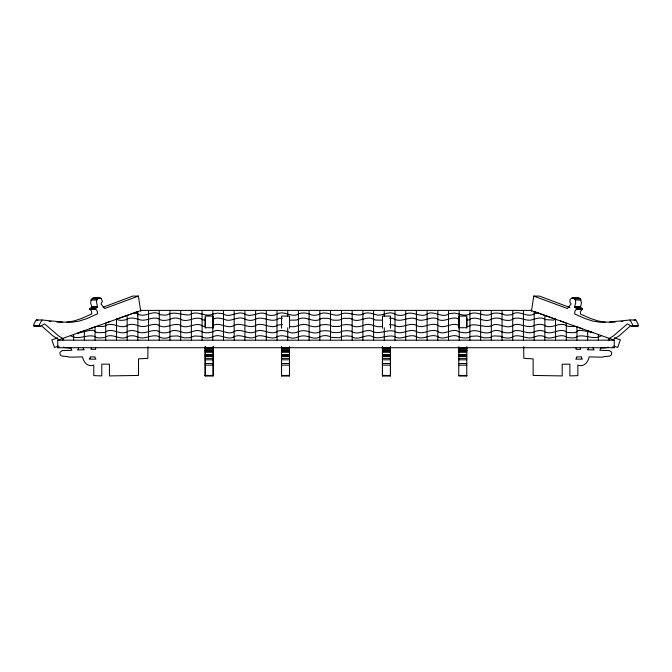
<?xml version="1.0" encoding="UTF-8"?>
<svg xmlns="http://www.w3.org/2000/svg" width="672" height="672" viewBox="0 0 672 672"><rect width="100%" height="100%" fill="white"/><g stroke="black" fill="none" stroke-linecap="round" stroke-linejoin="round"><path stroke-width="1.01" d="M531.443 311.254L533.761 296.083L539.456 296.083L569.906 307.532M608.362 339.066L613.351 335.95L627.421 323.854L631.604 326.281L638.039 326.038L638.106 324.265L636.325 320.754L635.67 319.99L629.966 319.99L609.596 322.048L600.617 322.308L592.889 321.09L585.052 318.562L574.669 313.942L574.896 311.195L576.584 308.902L574.619 306.751L575.728 302.929L575.375 300.006L573.418 298.066L571.973 297.973L570.1 299.401L569.864 302.324L571.133 303.887L567.42 308.532L533.761 296.083M605.346 322.148L598.584 321.09L590.747 318.562L580.532 314.068L580.373 311.774L582.221 309.254L581.994 308.263L580.499 307.264L574.804 307.264M140.734 311.254L138.407 296.083L104.689 308.532L100.976 303.887L102.396 301.518L101.254 298.486L100.128 297.973L92.996 298.066L91.031 300.006L90.678 302.929L91.795 306.751L89.821 308.902L91.518 311.195L91.736 313.942L81.337 318.562L73.492 321.09L66.713 322.148M100.128 297.973L97.415 298.822L96.424 301.442L97.482 306.751L95.508 308.902L97.205 311.195L97.558 313.765L87.024 318.562L79.17 321.09L71.425 322.308L62.437 322.048L42.025 319.99L36.338 319.99L35.675 320.754L33.894 324.265L33.961 326.038L40.387 326.281L44.579 323.854L58.674 335.95L63.672 339.066M40.387 326.281L39.287 325.483L39.581 324.265L42.025 319.99M580.499 307.264L581.423 302.929L580.373 298.822L579.113 298.066L571.973 297.973M631.604 326.281L632.705 325.483L632.411 324.265L629.966 319.99M212.747 314.093C205.304 317.89 196.862 309.414 189.571 314.933C182.087 315.47 174.535 310.741 167.084 314.891A4.964 1.655 0 0 1 164.909 315.143L160.314 314.765L159.004 313.774C151.788 309.968 144.379 318.562 137.558 313.69A3.385 1.134 0 0 0 136.466 313.345L133.585 313.093L116.382 319.242M212.789 314.034L217.535 313.118L222.86 313.664C229.639 318.914 237.678 310.111 244.742 313.984C251.404 318.226 258.325 311.153 265.205 313.58C268.632 316.058 274.604 316.1 277.948 313.522C284.735 311.018 290.203 316.814 296.932 314.849C300.317 312.337 305.306 312.631 309.112 313.908C312.421 316.008 317.444 315.655 320.704 313.505C327.373 311.405 332.8 316.369 339.41 314.908C347.533 309.674 356.807 318.427 364.804 313.253C369.474 312.035 373.464 314.21 377.672 315.134C383.359 315.605 388.13 311.212 394.052 313.522C397.404 316.1 403.368 316.058 406.795 313.58C413.759 311.17 421.47 318.637 428.005 313.496C435.036 310.876 442.579 318.654 449.148 313.664L454.474 313.118L459.211 314.034M169.966 319.435C173.41 317.142 178.744 317.856 182.213 320.023C188.992 322.098 194.443 316.361 201.113 318.755L202.398 319.729L205.212 320.208M169.949 331.918C174.392 328.642 179.752 331.808 184.321 332.69C190.285 333.841 194.964 328.818 200.97 331.145C204.154 333.69 209.219 332.842 212.772 331.892M105.731 325.76L106.218 325.206C113.308 322.081 119.398 328.818 126.479 326.012C130.763 322.636 136.45 325.206 140.986 326.416C147.168 327.424 152.292 322.644 158.575 325.072C165.152 330.128 172.771 322.333 179.794 324.954C186.354 330.103 194.074 322.493 201.088 325.072L202.39 326.063L205.187 326.542M319.813 319.141L322.098 318.318L328.532 318.343L332.514 320.099L335.891 320.258L339.486 320.099L343.468 318.343L349.902 318.318L352.187 319.141M298.427 319.242C305.357 315.311 312.228 322.745 319.351 319.637L319.796 319.158M212.814 325.727C219.24 321.107 227.556 329.834 234.192 325.366M491.333 314C484.436 317.898 477.548 310.657 470.299 313.782C467.166 315.714 462.521 315.344 459.253 314.093M491.35 313.975C495.634 312.094 500.665 313.286 504.916 314.891A4.964 1.655 0 0 0 507.091 315.143L511.686 314.765L512.996 313.774C520.22 309.968 527.621 318.562 534.442 313.69A3.385 1.134 0 0 1 535.534 313.345L538.423 313.093M277.032 319.452L279.443 318.31L282.383 318.234M212.789 331.884C219.551 327.138 227.422 336.05 234.192 331.489M234.192 336.689C227.422 341.149 219.853 332.606 212.974 336.89C209.513 338.26 204.179 338.814 200.953 336.336L194.712 335.958L189.907 337.688L184.262 337.882L177.517 335.908L171.049 336.227C167.773 338.831 161.725 338.898 158.449 336.336C151.276 333.908 145.001 340.133 137.869 337.092C134.568 335.462 129.394 334.942 126.353 337.394C119.288 340.066 113.182 333.312 106.134 336.596L104.891 337.554L99.784 337.924L96.734 337.73L94.441 336.328C86.024 334.211 78.868 340.385 70.846 335.941M169.94 319.46C166.572 320.418 161.49 321.359 158.617 318.763C152.368 316.285 147.244 321.056 141.095 320.082C136.508 318.948 130.897 316.285 126.529 319.645C123.388 320.3 119.272 321.04 116.483 319.116L116.441 340.192M255.595 319.049C251.916 321.401 246.935 320.359 243.314 318.419C237.308 316.504 232.663 321.048 226.85 320.2C222.65 318.746 216.527 316.621 212.772 319.435M169.94 331.926C166.496 332.909 161.406 333.808 158.474 331.153C151.292 328.692 145.009 334.942 137.861 331.892C134.576 330.271 129.41 329.75 126.378 332.186C119.322 334.866 113.224 328.121 106.151 331.388L104.924 332.354L99.901 332.724L96.785 332.539L94.475 331.145C94.794 327.314 64.672 337.688 84.336 330.7L84.336 340.192M298.418 319.267L296.68 320.048L290.388 320.166M630.286 326.004L619.046 335.95L612.394 340.099M608.219 347.021L607.488 347.567L600.65 348.188L599.878 350.347L609.353 350.574L611.688 352.313C612.436 358.302 605.665 355.236 602.532 357.176L589.168 356.908C588.118 361.712 584.388 367.45 577.87 365.131L577.87 375.614L569.873 375.917L569.873 364.174L562.212 364.174L562.212 375.917L533.156 375.438L533.123 358.865L524.026 358.378A2.386 2.386 0 0 1 523.79 358.008L523.732 346.618M234.209 336.664C241.752 333.026 249.581 341.275 256.696 336.227C263.735 333.724 271.253 341.048 277.712 336.428C282.072 334.891 286.364 336.218 290.27 337.814C295.369 339.368 299.057 335.521 303.895 335.849C309.137 335.966 313.732 339.856 319.318 337.319C322.3 334.958 328.112 335.009 331.061 337.369L339.469 337.764L342.04 336.361L346.634 335.849L351.54 336.319L352.682 337.319C359.36 340.25 364.585 334.454 371.179 335.975C378.538 340.813 386.501 334.27 394.288 336.428C401.05 341.183 408.971 333.144 416.245 336.58C423.116 341.074 430.534 332.808 437.791 336.664M234.209 325.349C241.786 321.72 249.631 329.944 256.771 324.887C263.735 322.409 271.379 329.809 277.746 325.08L282.374 324.568M234.209 331.472C241.466 327.608 248.9 335.899 255.763 331.38C262.987 327.936 271.026 336.042 277.721 331.22C282.097 329.692 286.381 331.036 290.296 332.623C295.394 334.169 299.065 330.322 303.904 330.658C309.145 330.767 313.732 334.673 319.318 332.119L320.46 331.128L325.374 330.658L329.969 331.162L332.531 332.573L339.469 332.573L342.031 331.162L346.626 330.658L351.54 331.128L352.682 332.119C359.352 335.059 364.577 329.263 371.162 330.775C378.529 335.605 386.484 329.095 394.279 331.22C400.974 336.042 409.013 327.936 416.237 331.38C423.108 335.916 430.542 327.634 437.791 331.472M255.595 319.04C262.886 315.748 269.741 322.543 277.015 319.469M105.722 325.769L103.446 326.491L96.474 326.357L89.494 328.852M110.426 321.376L105.68 323.064L105.722 340.192M134.366 312.816L137.676 311.632M530.653 310.346L614.25 340.192L614.25 347.718L57.75 347.718L57.75 340.192L141.347 310.346M57.75 347.718L59.716 347.021M57.758 337.823L51.828 339.931L54.491 347.458L58.447 346.055M103.06 307.264L132.72 296.083L138.407 296.083M34.7 326.281L35.641 326.046M601.154 335.941C593.132 340.385 585.976 334.211 577.559 336.328L575.274 337.73L572.216 337.924L567.109 337.554L565.866 336.596C558.818 333.312 552.712 340.066 545.647 337.394C542.615 334.942 537.449 335.462 534.148 337.084C527.016 340.15 520.724 333.908 513.551 336.336C510.602 338.99 505.52 338.108 502.06 337.117M634.007 320.174L635.67 319.99M620.978 321.552L622.868 321.384M466.88 320.2L469.602 319.729L470.896 318.755C477.557 316.361 483.017 322.098 489.787 320.023C493.273 317.873 498.523 317.108 502.051 319.444M466.813 326.542L469.61 326.063L470.912 325.072C478.674 323.66 486.755 329.137 494.13 324.61C500.43 323.45 507.545 329.784 513.433 325.072C520.103 322.652 525.638 327.869 532.283 326.29C536.155 324.324 541.792 323.19 545.53 326.012C552.594 328.801 558.692 322.064 565.782 325.206L566.269 325.76M609.311 322.216L615.292 322.048M381.612 320.166L375.32 320.048L373.582 319.267M381.629 326.508C375.875 327.928 371.591 323.282 365.854 324.593C361.645 325.92 357.353 327.928 352.666 325.979L351.523 324.988L346.609 324.526L342.031 325.038L339.478 326.441L332.522 326.441L329.969 325.038L325.391 324.526L320.477 324.988L319.334 325.979C314.647 327.919 310.346 325.928 306.146 324.593C300.418 323.282 296.125 327.919 290.371 326.508M92.996 298.066L98.683 298.066M573.418 298.066L579.113 298.066M99.355 298.486L101.254 298.486M91.736 298.822L97.415 298.822M574.678 298.822L580.373 298.822M91.031 300.006L96.718 300.006M575.375 300.006L581.078 300.006M91.795 306.751L97.482 306.751M574.619 306.751L580.314 306.751M91.61 307.264L97.297 307.264M89.897 308.549L95.584 308.549M576.509 308.549L582.204 308.549M89.821 308.902L95.508 308.902M576.584 308.902L582.28 308.902M89.88 309.254L95.567 309.254M576.526 309.254L582.221 309.254M141.12 310.405L530.88 310.405M33.6 325.483L39.287 325.483M632.705 325.483L638.4 325.483M33.961 326.038L39.648 326.038M632.344 326.038L638.039 326.038M57.75 340.192L614.25 340.192M205.22 347.584L213.209 347.567M281.56 347.584L289.548 347.567M382.486 347.584L390.474 347.567M458.825 347.584L466.813 347.567M205.22 348.188L213.209 348.188M281.56 348.188L289.548 348.188M382.486 348.188L390.474 348.188M458.825 348.188L466.813 348.188M205.22 348.625L213.209 348.625M281.56 348.625L289.548 348.625M382.486 348.625L390.474 348.625M458.825 348.625L466.813 348.625M205.22 349.894L213.209 349.894M281.56 349.894L289.548 349.894M382.486 349.894L390.474 349.894M458.825 349.894L466.813 349.894M205.22 350.347L213.209 350.356M281.56 350.347L289.548 350.356M382.486 350.347L390.474 350.356M458.825 350.356L466.813 350.347M205.22 350.574L213.209 350.574M281.56 350.574L289.548 350.574M382.486 350.574L390.474 350.574M458.825 350.574L466.813 350.574M205.22 350.801L213.209 350.801M281.56 350.801L289.548 350.801M382.486 350.801L390.474 350.801M458.825 350.801L466.813 350.801M205.22 351.296L213.209 351.296M281.56 351.296L289.548 351.296M382.486 351.296L390.474 351.296M458.825 351.296L466.813 351.296M205.22 352.313L213.209 352.313M281.56 352.313L289.548 352.313M382.486 352.313L390.474 352.313M458.825 352.313L466.813 352.313M205.22 354.472L213.209 354.472M281.56 354.472L289.548 354.472M382.486 354.472L390.474 354.472M458.825 354.472L466.813 354.472M205.22 355.555L213.209 355.555M281.56 355.555L289.548 355.555M382.486 355.555L390.474 355.555M458.825 355.555L466.813 355.555M205.22 356.462L213.209 356.462M281.56 356.462L289.548 356.462M382.486 356.462L390.474 356.462M458.825 356.462L466.813 356.462M205.22 358.378L213.209 358.378M281.56 358.378L289.548 358.378M382.486 358.378L390.474 358.378M458.825 358.378L466.813 358.378M205.22 359.806L213.209 359.806M281.56 359.806L289.548 359.806M382.486 359.806L390.474 359.806M458.825 359.806L466.813 359.806M205.22 363.502L213.209 363.502M281.56 363.502L289.548 363.502M382.486 363.502L390.474 363.502M458.825 363.502L466.813 363.502M205.22 365.131L213.209 365.131M281.56 365.131L289.548 365.131M382.486 365.131L390.474 365.131M458.825 365.131L466.813 365.131M205.153 375.438L213.209 375.438M281.492 375.438L289.548 375.438M382.418 375.438L390.474 375.438M458.749 375.438L466.813 375.438M205.153 375.614L213.209 375.614M281.492 375.614L289.548 375.614M382.418 375.614L390.474 375.614M458.749 375.614L466.813 375.614M289.548 375.917L281.492 375.917L281.492 346.618M466.813 375.917L458.749 375.917L458.825 346.618M389.626 318.234L392.557 318.31L394.985 319.46M389.626 324.568L394.254 325.08C400.999 329.893 408.946 321.854 416.212 325.24C423.083 329.826 430.542 321.502 437.791 325.349M56.75 322.048L62.748 322.216M49.157 321.384L51.055 321.552M36.338 319.99L38.002 320.174M636.367 326.046L637.3 326.281M614.426 337.823L620.357 339.931L617.694 347.458L613.738 346.055M589.117 331.22L587.672 330.7L587.664 340.192M534.332 311.632L537.634 312.816M538.49 313.118L555.618 319.242M560.406 320.956L565.354 322.72M566.278 325.769L568.554 326.491L575.534 326.357L582.506 328.852M590.26 331.624L591.604 332.102M592.276 332.346C596.929 334.135 577.643 328.272 577.525 331.145L575.215 332.539L572.099 332.724L567.084 332.354L565.849 331.388C558.776 328.121 552.678 334.866 545.622 332.186C542.598 329.75 537.44 330.271 534.156 331.884C527.008 334.958 520.708 328.692 513.526 331.153C510.594 333.808 505.504 332.909 502.06 331.926M612.284 347.021L614.25 347.718M394.985 319.469C402.259 322.552 409.122 315.748 416.405 319.04M59.657 340.099L52.987 335.95L41.731 326.004M459.228 319.435C452.735 315.067 445.872 322.333 439.026 319.872C432.012 314.303 423.494 323.417 416.405 319.049M459.22 337.092C462.773 337.982 467.88 338.94 471.055 336.336L477.288 335.958L484.268 337.882L490.048 337.63L492.349 336.227L494.491 335.908L500.951 336.227L502.043 337.109M63.428 347.021L64.151 347.567L70.988 348.188L71.77 350.347L62.294 350.574L59.951 352.313C59.203 358.302 65.982 355.236 69.107 357.176L82.471 356.908C83.53 361.712 87.259 367.45 93.778 365.131L93.778 375.614L101.766 375.917L101.766 364.174L109.435 364.174L109.435 375.917L138.491 375.438L138.524 358.865L147.622 358.378A2.386 2.386 0 0 0 147.857 358.008L147.916 346.618M459.228 331.892C462.764 332.791 467.872 333.749 471.03 331.145C477.725 328.944 483.21 334.622 490.014 332.438C493.366 330.17 498.649 329.666 502.051 331.918M502.06 319.46C505.411 320.376 510.544 321.418 513.383 318.763C519.641 316.285 524.756 321.056 530.905 320.082C535.492 318.948 541.103 316.285 545.479 319.645L553.468 320.09L555.559 319.091L555.559 340.192M437.808 331.489C444.578 336.05 452.449 327.138 459.211 331.884M437.808 325.366C444.436 329.818 452.743 321.149 459.161 325.702M437.816 336.689C444.562 341.225 452.449 332.329 459.211 337.075M352.204 319.158L352.649 319.637C359.78 322.745 366.652 315.311 373.573 319.242M609.076 338.344L609.076 340.192M598.382 334.748L598.382 340.192M593.216 347.676L593.216 348.961L594.174 349.927L587.437 349.759L588.328 348.877L588.328 347.676M580.289 347.676L580.633 349.339L576.022 349.339L576.022 347.676M576.962 326.911L576.962 340.192M566.278 323.056L566.278 340.192M544.858 315.395L544.849 340.192M534.164 311.573L534.131 340.192M523.446 310.33L523.438 340.192M512.736 310.33L512.744 340.192M502.043 310.33L502.043 340.192M491.341 310.33L491.324 340.192M480.623 310.33L480.623 340.192M469.913 310.33L469.921 340.192M466.813 328.18L466.813 316.084L458.825 316.084L458.825 328.18M466.813 346.618L466.738 375.917M459.211 310.33L459.22 340.192M448.518 310.33L448.501 340.192M437.816 310.33L437.816 340.192M427.09 310.33L427.115 340.192M416.396 310.33L416.405 340.192M405.695 310.33L405.712 340.192M394.993 310.33L394.985 340.192M390.474 328.18L390.474 316.084L382.486 316.084L382.486 328.18M390.474 346.618L390.474 375.917L382.418 375.917L382.418 346.618M390.407 346.618L390.407 375.917M384.266 310.33L384.283 316.126M384.283 327.709L384.283 340.192M382.486 346.618L382.486 375.917M373.582 310.33L373.582 340.192M362.888 310.33L362.888 340.192M352.17 310.33L352.187 340.192M341.485 310.33L341.485 340.192M330.515 310.33L330.515 340.192M319.83 310.33L319.813 340.192M309.112 310.33L309.12 340.192M298.418 310.33L298.418 340.192M289.548 328.18L289.548 316.084L281.56 316.084L281.56 328.18M289.472 346.618L289.472 375.917M287.734 310.33L287.717 316.126M287.717 327.709L287.717 340.192M281.56 346.618L281.56 375.917M277.024 340.192L277.007 310.33M266.314 310.33L266.288 340.192M255.604 310.33L255.604 340.192M244.91 310.33L244.885 340.192M234.184 310.33L234.192 340.192M223.49 310.33L223.499 340.192M213.209 328.18L213.209 316.084L205.22 316.084L205.22 328.18M213.209 346.618L213.209 375.917L205.153 375.917L205.153 346.618M213.142 346.618L213.142 375.917M212.789 310.33L212.78 340.192M205.22 346.618L205.22 375.917M202.087 310.33L202.079 340.192M191.377 310.33L191.377 340.192M180.667 310.33L180.684 340.192M169.957 310.33L169.957 340.192M159.264 310.33L159.264 340.192M148.554 310.33L148.562 340.192M137.869 315.84L137.869 340.192M137.836 311.573L137.836 315.899M127.151 315.395L127.151 340.192M95.626 347.676L95.626 349.339L91.014 349.339L91.358 347.676M95.046 326.869L95.046 340.192M83.32 347.676L83.32 348.877L84.21 349.759L77.473 349.927L78.431 348.961L78.431 347.676M73.618 334.748L73.618 340.192M62.924 338.344L62.924 340.192M459.245 317.738A1.638 0.546 0 0 0 459.119 317.948L459.169 327.163A1.638 0.546 0 0 0 459.278 327.365M459.841 327.608A1.638 0.546 0 0 0 460.732 327.718L465.116 327.718A1.646 0.546 0 0 0 466.208 327.583M466.721 327.323A1.646 0.546 0 0 0 466.78 327.222L466.738 317.906A1.638 0.546 0 0 0 466.679 317.797M212.755 317.738A1.638 0.546 0 0 1 212.881 317.948L212.831 327.163A1.638 0.546 0 0 1 212.722 327.365M212.159 327.608A1.638 0.546 0 0 1 211.268 327.718L206.884 327.718A1.646 0.546 0 0 1 205.792 327.583M205.288 327.323A1.646 0.546 0 0 1 205.22 327.222L205.262 317.906A1.638 0.546 0 0 1 205.321 317.797M576.601 358.1L575.711 359.15L582.448 359.15L581.49 358.193L581.49 356.908L576.601 356.908L576.601 358.1M90.157 358.193L89.2 359.15L95.936 359.15L95.046 358.1L95.046 356.908L90.157 356.908L90.157 358.193"/></g></svg>
